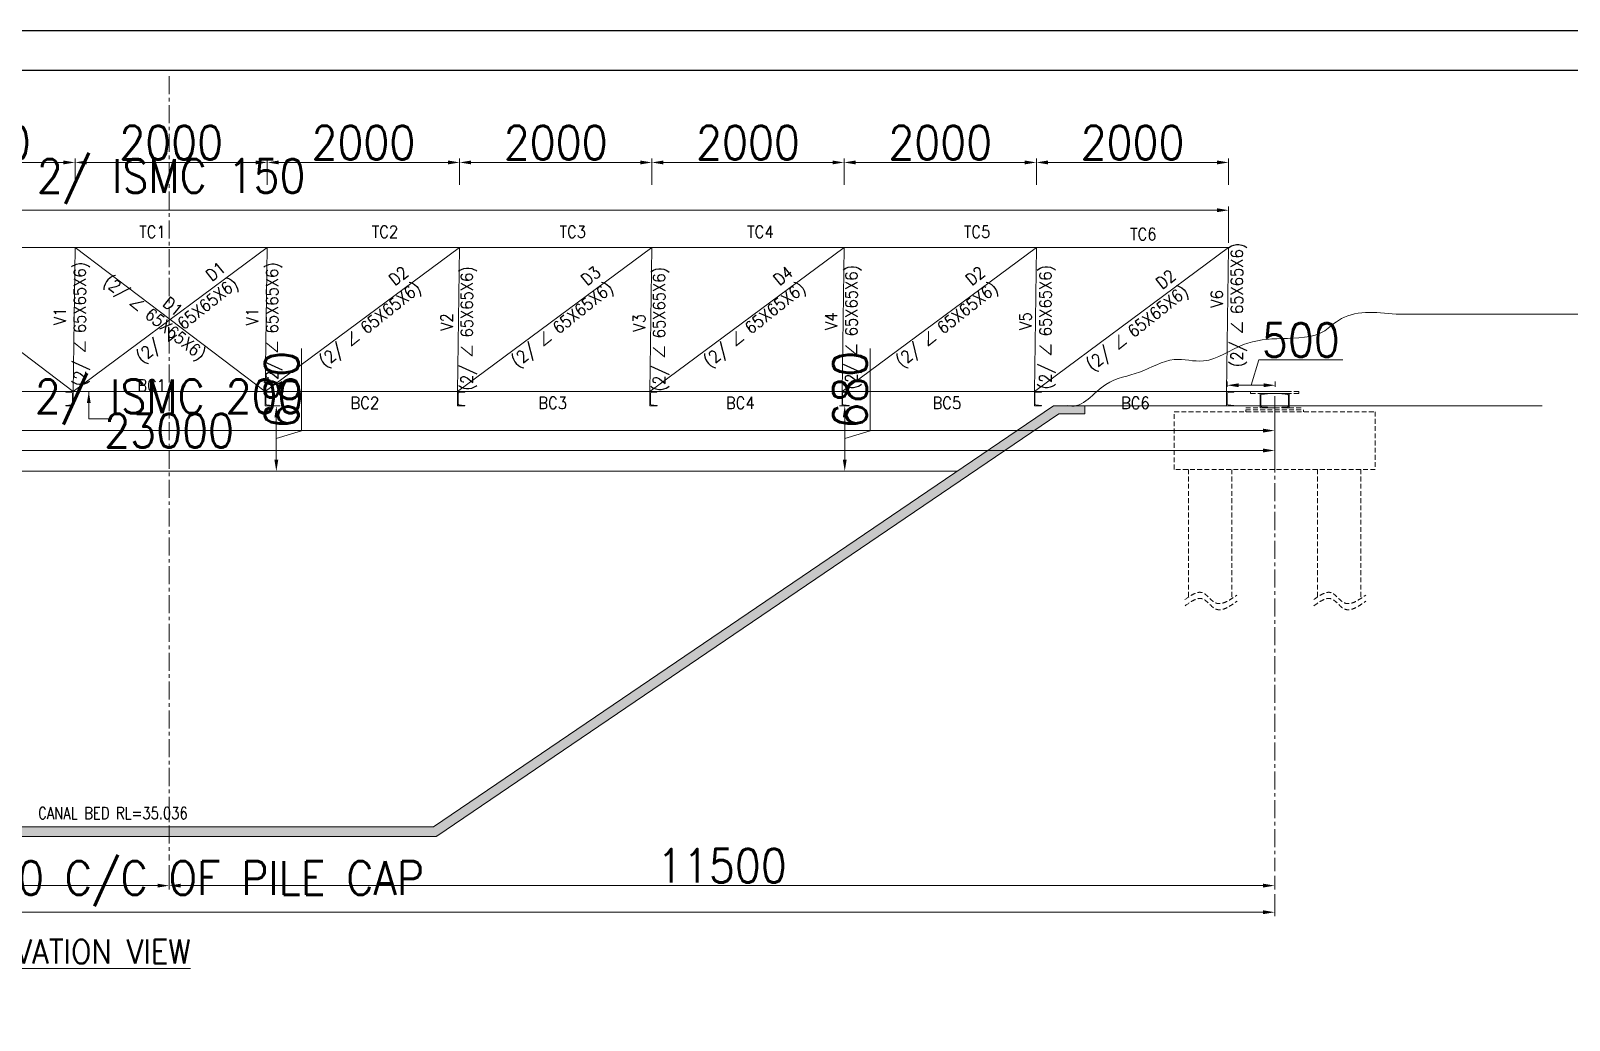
# Model space of a CAD drawing. Header units: millimetres. Extents: x 0 to 1124626, y -157535 to 82123.
# Drawn here: x 323483 to 339486, y 21892 to 32191 of the extents above; entities that cross this region are included whole.
import ezdxf

# ---------------------------------------------------------------- set-up
doc = ezdxf.new("R2010")
doc.units = ezdxf.units.MM
doc.header["$MEASUREMENT"] = 0
doc.linetypes.add('CENTER', pattern=[2, 1.25, -0.25, 0.25, -0.25])
doc.linetypes.add('HIDDEN', pattern=[0.375, 0.25, -0.125])
for name, color, linetype, lineweight in [('CN', 253, 'Continuous', 15), ('Dim', 6, 'Continuous', 13), ('HIDE', 251, 'HIDDEN', 13), ('rSHEET', 2, 'Continuous', 30), ('STR. STEEL', 25, 'Continuous', 18), ('Text', 7, 'Continuous', 15), ('TITLE TEXT', 50, 'Continuous', 18)]:
    doc.layers.add(name, color=color, linetype=linetype, lineweight=lineweight)
doc.styles.add('style1', font='romans.shx', dxfattribs={"width": 0.9, "height": 300})
doc.dimstyles.new('8.0 DIM-1', dxfattribs={"dimscale": 40, "dimtxt": 125, "dimasz": 3, "dimexe": 1, "dimexo": 1.2, "dimgap": 0.8, "dimtad": 1, "dimdec": 0, "dimlfac": 0.125, "dimzin": 1, "dimdsep": 46, "dimtxsty": 'style1', "dimcen": 2, "dimclrd": 8, "dimclre": 8, "dimclrt": 7, "dimadec": 0, "dimazin": 0, "dimtfac": 1, "dimtdec": 0, "dimtofl": 0, "dimtmove": 1, "dimatfit": 3, "dimfxl": 1, "dimtolj": 1, "dimtzin": 0, "dimlwd": 9, "dimlwe": 9, "dimarcsym": 1})
doc.dimstyles.new('Copy of DIM-1', dxfattribs={"dimscale": 40, "dimtxt": 125, "dimasz": 3, "dimexe": 1, "dimexo": 1.2, "dimgap": 0.8, "dimtad": 1, "dimdec": 0, "dimzin": 1, "dimdsep": 46, "dimtxsty": 'style1', "dimcen": 2, "dimclrd": 8, "dimclre": 8, "dimclrt": 7, "dimadec": 0, "dimazin": 0, "dimtfac": 1, "dimtdec": 0, "dimtofl": 0, "dimtmove": 1, "dimatfit": 3, "dimfxl": 1, "dimtolj": 1, "dimtzin": 0, "dimlwd": 9, "dimlwe": 9, "dimarcsym": 1})

# ---------------------------------------------------------------- blocks, each defined once
blk = doc.blocks.new('*D497')
at = {"layer": 'DEFPOINTS', "color": 0, "ltscale": 20, "transparency": 16777216}
for p in [(313943, 30323), (313943, 29964), (335943, 29936)]:
    blk.add_point(p, dxfattribs=at)
at = {"layer": 'Dim', "color": 8, "lineweight": 9, "ltscale": 20, "transparency": 16777216}
for p, q in [((313943, 30012), (313943, 30363)), ((335823, 30323), (314063, 30323)), ((335943, 29984), (335943, 30363))]:
    blk.add_line(p, q, dxfattribs=at)
at = {"layer": 'Dim', "color": 8, "ltscale": 20, "transparency": 16777216}
for points in [[(314063, 30343), (314063, 30303), (313943, 30323)], [(335823, 30303), (335823, 30343), (335943, 30323)]]:
    blk.add_solid(points, dxfattribs=at)
at = {"layer": 'Dim', "color": 7, "ltscale": 20, "transparency": 16777216, "insert": (324943, 30621), "char_height": 350, "attachment_point": 5, "style": 'style1'}
blk.add_mtext('\\A1;2/ ISMC 150', dxfattribs=at)
blk = doc.blocks.new('*D498')
at = {"layer": 'DEFPOINTS', "color": 0, "ltscale": 20, "transparency": 16777216}
for p in [(313422, 28436), (336422, 28436), (336422, 28029)]:
    blk.add_point(p, dxfattribs=at)
at = {"layer": 'Dim', "color": 8, "lineweight": 9, "ltscale": 20, "transparency": 16777216}
for p, q in [((313422, 28388), (313422, 27989)), ((336422, 28388), (336422, 27989)), ((313542, 28029), (336302, 28029))]:
    blk.add_line(p, q, dxfattribs=at)
at = {"layer": 'Dim', "color": 8, "ltscale": 20, "transparency": 16777216}
for points in [[(313542, 28049), (313542, 28009), (313422, 28029)], [(336302, 28009), (336302, 28049), (336422, 28029)]]:
    blk.add_solid(points, dxfattribs=at)
at = {"layer": 'Dim', "color": 7, "ltscale": 20, "transparency": 16777216, "insert": (324922, 28327), "char_height": 350, "attachment_point": 5, "style": 'style1'}
blk.add_mtext('\\A1;2/ ISMC 200', dxfattribs=at)
blk = doc.blocks.new('*D502')
at = {"layer": 'DEFPOINTS', "color": 0, "ltscale": 20, "transparency": 16777216}
for p in [(323943, 30820), (321943, 30540), (323943, 30540)]:
    blk.add_point(p, dxfattribs=at)
at = {"layer": 'Dim', "color": 8, "lineweight": 9, "ltscale": 20, "transparency": 16777216}
for p, q in [((321943, 30588), (321943, 30860)), ((322063, 30820), (323823, 30820)), ((323943, 30588), (323943, 30860))]:
    blk.add_line(p, q, dxfattribs=at)
at = {"layer": 'Dim', "color": 8, "ltscale": 20, "transparency": 16777216}
for points in [[(322063, 30840), (322063, 30800), (321943, 30820)], [(323823, 30800), (323823, 30840), (323943, 30820)]]:
    blk.add_solid(points, dxfattribs=at)
at = {"layer": 'Dim', "color": 7, "ltscale": 20, "transparency": 16777216, "insert": (322943, 31027), "char_height": 350, "attachment_point": 5, "style": 'style1'}
blk.add_mtext('\\A1;2000', dxfattribs=at)
blk = doc.blocks.new('*D503')
at = {"layer": 'DEFPOINTS', "color": 0, "ltscale": 20, "transparency": 16777216}
for p in [(325943, 30820), (323943, 30540), (325943, 30540)]:
    blk.add_point(p, dxfattribs=at)
at = {"layer": 'Dim', "color": 8, "lineweight": 9, "ltscale": 20, "transparency": 16777216}
for p, q in [((323943, 30588), (323943, 30860)), ((324063, 30820), (325823, 30820)), ((325943, 30588), (325943, 30860))]:
    blk.add_line(p, q, dxfattribs=at)
at = {"layer": 'Dim', "color": 8, "ltscale": 20, "transparency": 16777216}
for points in [[(324063, 30840), (324063, 30800), (323943, 30820)], [(325823, 30800), (325823, 30840), (325943, 30820)]]:
    blk.add_solid(points, dxfattribs=at)
at = {"layer": 'Dim', "color": 7, "ltscale": 20, "transparency": 16777216, "insert": (324943, 31027), "char_height": 350, "attachment_point": 5, "style": 'style1'}
blk.add_mtext('\\A1;2000', dxfattribs=at)
blk = doc.blocks.new('*D504')
at = {"layer": 'DEFPOINTS', "color": 0, "ltscale": 20, "transparency": 16777216}
for p in [(327943, 30820), (325943, 30540), (327943, 30540)]:
    blk.add_point(p, dxfattribs=at)
at = {"layer": 'Dim', "color": 8, "lineweight": 9, "ltscale": 20, "transparency": 16777216}
for p, q in [((325943, 30588), (325943, 30860)), ((326063, 30820), (327823, 30820)), ((327943, 30588), (327943, 30860))]:
    blk.add_line(p, q, dxfattribs=at)
at = {"layer": 'Dim', "color": 8, "ltscale": 20, "transparency": 16777216}
for points in [[(326063, 30840), (326063, 30800), (325943, 30820)], [(327823, 30800), (327823, 30840), (327943, 30820)]]:
    blk.add_solid(points, dxfattribs=at)
at = {"layer": 'Dim', "color": 7, "ltscale": 20, "transparency": 16777216, "insert": (326943, 31027), "char_height": 350, "attachment_point": 5, "style": 'style1'}
blk.add_mtext('\\A1;2000', dxfattribs=at)
blk = doc.blocks.new('*D505')
at = {"layer": 'DEFPOINTS', "color": 0, "ltscale": 20, "transparency": 16777216}
for p in [(329943, 30820), (327943, 30540), (329943, 30540)]:
    blk.add_point(p, dxfattribs=at)
at = {"layer": 'Dim', "color": 8, "lineweight": 9, "ltscale": 20, "transparency": 16777216}
for p, q in [((327943, 30588), (327943, 30860)), ((328063, 30820), (329823, 30820)), ((329943, 30588), (329943, 30860))]:
    blk.add_line(p, q, dxfattribs=at)
at = {"layer": 'Dim', "color": 8, "ltscale": 20, "transparency": 16777216}
for points in [[(328063, 30840), (328063, 30800), (327943, 30820)], [(329823, 30800), (329823, 30840), (329943, 30820)]]:
    blk.add_solid(points, dxfattribs=at)
at = {"layer": 'Dim', "color": 7, "ltscale": 20, "transparency": 16777216, "insert": (328943, 31027), "char_height": 350, "attachment_point": 5, "style": 'style1'}
blk.add_mtext('\\A1;2000', dxfattribs=at)
blk = doc.blocks.new('*D506')
at = {"layer": 'DEFPOINTS', "color": 0, "ltscale": 20, "transparency": 16777216}
for p in [(331943, 30820), (329943, 30540), (331943, 30540)]:
    blk.add_point(p, dxfattribs=at)
at = {"layer": 'Dim', "color": 8, "lineweight": 9, "ltscale": 20, "transparency": 16777216}
for p, q in [((329943, 30588), (329943, 30860)), ((330063, 30820), (331823, 30820)), ((331943, 30588), (331943, 30860))]:
    blk.add_line(p, q, dxfattribs=at)
at = {"layer": 'Dim', "color": 8, "ltscale": 20, "transparency": 16777216}
for points in [[(330063, 30840), (330063, 30800), (329943, 30820)], [(331823, 30800), (331823, 30840), (331943, 30820)]]:
    blk.add_solid(points, dxfattribs=at)
at = {"layer": 'Dim', "color": 7, "ltscale": 20, "transparency": 16777216, "insert": (330943, 31027), "char_height": 350, "attachment_point": 5, "style": 'style1'}
blk.add_mtext('\\A1;2000', dxfattribs=at)
blk = doc.blocks.new('*D507')
at = {"layer": 'DEFPOINTS', "color": 0, "ltscale": 20, "transparency": 16777216}
for p in [(333943, 30820), (331943, 30540), (333943, 30540)]:
    blk.add_point(p, dxfattribs=at)
at = {"layer": 'Dim', "color": 8, "lineweight": 9, "ltscale": 20, "transparency": 16777216}
for p, q in [((331943, 30588), (331943, 30860)), ((332063, 30820), (333823, 30820)), ((333943, 30588), (333943, 30860))]:
    blk.add_line(p, q, dxfattribs=at)
at = {"layer": 'Dim', "color": 8, "ltscale": 20, "transparency": 16777216}
for points in [[(332063, 30840), (332063, 30800), (331943, 30820)], [(333823, 30800), (333823, 30840), (333943, 30820)]]:
    blk.add_solid(points, dxfattribs=at)
at = {"layer": 'Dim', "color": 7, "ltscale": 20, "transparency": 16777216, "insert": (332943, 31027), "char_height": 350, "attachment_point": 5, "style": 'style1'}
blk.add_mtext('\\A1;2000', dxfattribs=at)
blk = doc.blocks.new('*D508')
at = {"layer": 'DEFPOINTS', "color": 0, "ltscale": 20, "transparency": 16777216}
for p in [(336422, 28193), (313422, 28069), (336422, 27822)]:
    blk.add_point(p, dxfattribs=at)
at = {"layer": 'Dim', "color": 8, "lineweight": 9, "ltscale": 20, "transparency": 16777216}
for p, q in [((313422, 28021), (313422, 27782)), ((336422, 28145), (336422, 27782)), ((313542, 27822), (336302, 27822))]:
    blk.add_line(p, q, dxfattribs=at)
at = {"layer": 'Dim', "color": 8, "ltscale": 20, "transparency": 16777216}
for points in [[(313542, 27842), (313542, 27802), (313422, 27822)], [(336302, 27802), (336302, 27842), (336422, 27822)]]:
    blk.add_solid(points, dxfattribs=at)
at = {"layer": 'Dim', "color": 7, "ltscale": 20, "transparency": 16777216, "insert": (324922, 28029), "char_height": 350, "attachment_point": 5, "style": 'style1'}
blk.add_mtext('\\A1;23000', dxfattribs=at)
blk = doc.blocks.new('*D510')
at = {"layer": 'DEFPOINTS', "color": 0, "ltscale": 20, "transparency": 16777216}
for p in [(335943, 30820), (333943, 30540), (335943, 30540)]:
    blk.add_point(p, dxfattribs=at)
at = {"layer": 'Dim', "color": 8, "lineweight": 9, "ltscale": 20, "transparency": 16777216}
for p, q in [((333943, 30588), (333943, 30860)), ((334063, 30820), (335823, 30820)), ((335943, 30588), (335943, 30860))]:
    blk.add_line(p, q, dxfattribs=at)
at = {"layer": 'Dim', "color": 8, "ltscale": 20, "transparency": 16777216}
for points in [[(334063, 30840), (334063, 30800), (333943, 30820)], [(335823, 30800), (335823, 30840), (335943, 30820)]]:
    blk.add_solid(points, dxfattribs=at)
at = {"layer": 'Dim', "color": 7, "ltscale": 20, "transparency": 16777216, "insert": (334943, 31027), "char_height": 350, "attachment_point": 5, "style": 'style1'}
blk.add_mtext('\\A1;2000', dxfattribs=at)
blk = doc.blocks.new('*D514')
at = {"layer": 'DEFPOINTS', "color": 0, "ltscale": 20, "transparency": 16777216}
for p in [(335928, 28501), (335928, 28436), (336428, 28436)]:
    blk.add_point(p, dxfattribs=at)
at = {"layer": 'Dim', "color": 8, "lineweight": 9, "ltscale": 20, "transparency": 16777216}
for p, q in [((336257, 28764), (336178, 28501)), ((337130, 28764), (336257, 28764)), ((335928, 28484), (335928, 28541)), ((336308, 28501), (336048, 28501)), ((336428, 28484), (336428, 28541))]:
    blk.add_line(p, q, dxfattribs=at)
at = {"layer": 'Dim', "color": 8, "ltscale": 20, "transparency": 16777216}
for points in [[(336048, 28521), (336048, 28481), (335928, 28501)], [(336308, 28481), (336308, 28521), (336428, 28501)]]:
    blk.add_solid(points, dxfattribs=at)
at = {"layer": 'Dim', "color": 7, "ltscale": 20, "transparency": 16777216, "insert": (336694, 28971), "char_height": 350, "attachment_point": 5, "style": 'style1'}
blk.add_mtext('\\A1;500', dxfattribs=at)
blk = doc.blocks.new('*D599')
at = {"layer": 'DEFPOINTS', "color": 0, "ltscale": 20, "transparency": 16777216}
for p in [(324922, 23555), (313422, 23443), (324922, 23293)]:
    blk.add_point(p, dxfattribs=at)
at = {"layer": 'Dim', "color": 8, "lineweight": 9, "ltscale": 20, "transparency": 16777216}
for p, q in [((313422, 23395), (313422, 23253)), ((324922, 23507), (324922, 23253)), ((313542, 23293), (324802, 23293))]:
    blk.add_line(p, q, dxfattribs=at)
at = {"layer": 'Dim', "color": 8, "ltscale": 20, "transparency": 16777216}
for points in [[(313542, 23313), (313542, 23273), (313422, 23293)], [(324802, 23273), (324802, 23313), (324922, 23293)]]:
    blk.add_solid(points, dxfattribs=at)
at = {"layer": 'Dim', "color": 7, "ltscale": 20, "transparency": 16777216, "insert": (319172, 23500), "char_height": 350, "attachment_point": 5, "style": 'style1'}
blk.add_mtext('\\A1;11500', dxfattribs=at)
blk = doc.blocks.new('*D600')
at = {"layer": 'DEFPOINTS', "color": 0, "ltscale": 20, "transparency": 16777216}
for p in [(324922, 23555), (336422, 23443), (324922, 23293)]:
    blk.add_point(p, dxfattribs=at)
at = {"layer": 'Dim', "color": 8, "lineweight": 9, "ltscale": 20, "transparency": 16777216}
for p, q in [((324922, 23507), (324922, 23253)), ((336422, 23395), (336422, 23253)), ((336302, 23293), (325042, 23293))]:
    blk.add_line(p, q, dxfattribs=at)
at = {"layer": 'Dim', "color": 8, "ltscale": 20, "transparency": 16777216}
for points in [[(325042, 23313), (325042, 23273), (324922, 23293)], [(336302, 23273), (336302, 23313), (336422, 23293)]]:
    blk.add_solid(points, dxfattribs=at)
at = {"layer": 'Dim', "color": 7, "ltscale": 20, "transparency": 16777216, "insert": (330672, 23500), "char_height": 350, "attachment_point": 5, "style": 'style1'}
blk.add_mtext('\\A1;11500', dxfattribs=at)
blk = doc.blocks.new('*D601')
at = {"layer": 'DEFPOINTS', "color": 0, "ltscale": 20, "transparency": 16777216}
for p in [(313422, 23253), (336422, 23253), (336422, 23016)]:
    blk.add_point(p, dxfattribs=at)
at = {"layer": 'Dim', "color": 8, "lineweight": 9, "ltscale": 20, "transparency": 16777216}
for p, q in [((313422, 23205), (313422, 22976)), ((336422, 23205), (336422, 22976)), ((313542, 23016), (336302, 23016))]:
    blk.add_line(p, q, dxfattribs=at)
at = {"layer": 'Dim', "color": 8, "ltscale": 20, "transparency": 16777216}
for points in [[(313542, 23036), (313542, 22996), (313422, 23016)], [(336302, 22996), (336302, 23036), (336422, 23016)]]:
    blk.add_solid(points, dxfattribs=at)
at = {"layer": 'Dim', "color": 7, "ltscale": 20, "transparency": 16777216, "insert": (324922, 23314), "char_height": 350, "attachment_point": 5, "style": 'style1'}
blk.add_mtext('\\A1;23000 C/C OF PILE CAP', dxfattribs=at)
blk = doc.blocks.new('*D551')
at = {"layer": 'DEFPOINTS', "color": 0, "ltscale": 20, "transparency": 16777216}
for p in [(325935, 28286), (325935, 27606), (326037, 27606)]:
    blk.add_point(p, dxfattribs=at)
at = {"layer": 'Dim', "color": 8, "lineweight": 9, "ltscale": 20, "transparency": 16777216}
for p, q in [((326300, 28883), (326300, 28025)), ((325983, 28286), (326077, 28286)), ((326037, 28166), (326037, 27726)), ((326300, 28025), (326037, 27946)), ((325983, 27606), (326077, 27606))]:
    blk.add_line(p, q, dxfattribs=at)
at = {"layer": 'Dim', "color": 8, "ltscale": 20, "transparency": 16777216}
for points in [[(326057, 28166), (326017, 28166), (326037, 28286)], [(326017, 27726), (326057, 27726), (326037, 27606)]]:
    blk.add_solid(points, dxfattribs=at)
at = {"layer": 'Dim', "color": 7, "ltscale": 20, "transparency": 16777216, "insert": (326093, 28454), "char_height": 350, "attachment_point": 5, "rotation": 90, "style": 'style1'}
blk.add_mtext('\\A1;680', dxfattribs=at)
blk = doc.blocks.new('*D552')
at = {"layer": 'DEFPOINTS', "color": 0, "ltscale": 20, "transparency": 16777216}
for p in [(331849, 28286), (331849, 27606), (331950, 27606)]:
    blk.add_point(p, dxfattribs=at)
at = {"layer": 'Dim', "color": 8, "lineweight": 9, "ltscale": 20, "transparency": 16777216}
for p, q in [((332213, 28883), (332213, 28025)), ((331897, 28286), (331990, 28286)), ((331950, 28166), (331950, 27726)), ((332213, 28025), (331950, 27946)), ((331897, 27606), (331990, 27606))]:
    blk.add_line(p, q, dxfattribs=at)
at = {"layer": 'Dim', "color": 8, "ltscale": 20, "transparency": 16777216}
for points in [[(331970, 28166), (331930, 28166), (331950, 28286)], [(331930, 27726), (331970, 27726), (331950, 27606)]]:
    blk.add_solid(points, dxfattribs=at)
at = {"layer": 'Dim', "color": 7, "ltscale": 20, "transparency": 16777216, "insert": (332006, 28454), "char_height": 350, "attachment_point": 5, "rotation": 90, "style": 'style1'}
blk.add_mtext('\\A1;680', dxfattribs=at)

msp = doc.modelspace()

# ---------------------------------------------------------------- hatches: boundary and pattern name
at = {"layer": 'Dim', "ltscale": 20}
h = msp.add_hatch(dxfattribs=at)
h.set_pattern_fill('AR-CONC', color=256, scale=50)
h.set_pattern_definition([(50, (169089.5, -2871.46), (358.6301, -31.37607), [37.5, -412.5]), (355, (169089.5, -2871.46), (-69.3757, 376.0961), [30, -330]), (100.45144, (169119.37, -2874.07), (289.2544, 344.72), [31.8701, -350.57106]), (46.1842, (169089.5, -2771.46), (533.6207, -82.7596), [56.25, -618.75]), (96.63564, (169133.95, -2778.36), (467.331, 487.0593), [47.8052, -525.8569]), (351.18416, (169089.5, -2771.46), (467.331, 487.0593), [45, -495]), (21, (169139.5, -2796.46), (298.45353, -201.30945), [37.5, -412.5]), (326, (169139.5, -2796.46), (121.6577, 362.575), [30, -330]), (71.45144, (169164.36, -2813.23), (420.1112, 161.2656), [31.8701, -350.57106]), (37.5, (169089.49, -2871.46), (6.07993, 166.44693), [0, -326, 0, -335, 0, -331.25]), (7.5, (169089.49, -2871.46), (131.53477, 197.20586), [0, -191, 0, -318.5, 0, -126.25]), (327.5, (168977.99, -2871.46), (266.91122, -11.27744), [0, -125, 0, -390, 0, -517.5]), (317.5, (168927.99, -2871.46), (291.5931, 50.0525), [0, -162.5, 0, -259, 0, -367.5])])
h.paths.add_polyline_path([(316723.5586, 27605.9832), (316545.5541, 27605.9832), (322138.9011, 23807.7103, 0.1502506476), (322144.5189, 23805.9832), (324922.1887, 23805.9832), (324922.1887, 23905.9832), (322172.1887, 23905.9832)])
edge = h.paths.add_edge_path()
edge.add_line((315722.1887, 28285.9832), (315559.0305, 28285.9832))
edge.add_spline(control_points=[(315559.0305, 28285.9832), (315537.859, 28282.0282), (315517.4318, 28282.3282), (315497.5712, 28285.9832)], knot_values=[3526.4432246046, 3526.4432246046, 3526.4432246046, 3526.4432246046, 3592.0427705407, 3592.0427705407, 3592.0427705407, 3592.0427705407], degree=3, periodic=0)
edge.add_line((315497.5712, 28285.9832), (315395.8724, 28285.9832))
edge.add_line((315395.8724, 28285.9832), (315395.8724, 28203.2547))
edge.add_line((315395.8724, 28203.2547), (315666.0103, 28203.2547))
edge.add_line((315666.0103, 28203.2547), (316545.5541, 27605.9832))
edge.add_line((316545.5541, 27605.9832), (316723.5586, 27605.9832))
edge.add_line((316723.5586, 27605.9832), (315722.1887, 28285.9832))
edge = h.paths.add_edge_path()
edge.add_line((334178.3671, 28203.2547), (334448.505, 28203.2547))
edge.add_line((334448.505, 28203.2547), (334448.505, 28285.9832))
edge.add_line((334448.505, 28285.9832), (334346.8063, 28285.9832))
edge.add_spline(control_points=[(334346.8063, 28285.9832), (334326.9456, 28282.3282), (334306.5184, 28282.0282), (334285.3469, 28285.9832)], knot_values=[3526.4432246046, 3526.4432246046, 3526.4432246046, 3526.4432246046, 3592.0427705407, 3592.0427705407, 3592.0427705407, 3592.0427705407], degree=3, periodic=0)
edge.add_line((334285.3469, 28285.9832), (334122.1887, 28285.9832))
edge.add_line((334122.1887, 28285.9832), (327672.1887, 23905.9832))
edge.add_line((327672.1887, 23905.9832), (324922.1887, 23905.9832))
edge.add_line((324922.1887, 23905.9832), (324922.1887, 23805.9832))
edge.add_line((324922.1887, 23805.9832), (327699.8585, 23805.9832))
edge.add_arc((327699.8585, 23815.9832), 10, 270, 304.17924052)
edge.add_line((327705.4763, 23807.7103), (334178.3671, 28203.2547))

# ---------------------------------------------------------------- linework, layer by layer
at = {"layer": 'CN', "color": 252, "linetype": 'CENTER', "ltscale": 150, "true_color": 0x939598}
for p, q in [((324922.1887, 31717.4179), (324922.1887, 23554.6884)), ((336422.1887, 27781.8514), (336422.1887, 23442.9382))]:
    msp.add_line(p, q, dxfattribs=at)
at = {"layer": 'CN', "linetype": 'Continuous', "ltscale": 5}
msp.add_line((313942.8856, 29936.3402), (335942.8856, 29936.3402), dxfattribs=at)
at = {"layer": 'CN', "ltscale": 20}
for p, q in [((321942.8856, 29936.3402), (323922.1887, 28435.9832)), ((323942.8856, 29936.3402), (323922.1887, 28435.9832)), ((325942.8856, 29936.3402), (323922.1887, 28435.9832)), ((323942.8856, 29936.3402), (325922.1887, 28435.9832)), ((325942.8856, 29936.3402), (325922.1887, 28435.9832)), ((327942.8856, 29936.3402), (325922.1887, 28435.9832)), ((327942.8856, 29936.3402), (327922.1887, 28435.9832)), ((329942.8856, 29936.3402), (327922.1887, 28435.9832)), ((329942.8856, 29936.3402), (329922.1887, 28435.9832)), ((331942.8856, 29936.3402), (329922.1887, 28435.9832)), ((331942.8856, 29936.3402), (331922.1887, 28435.9832)), ((333942.8856, 29936.3402), (331922.1887, 28435.9832)), ((333942.8856, 29936.3402), (333922.1887, 28435.9832)), ((335942.8856, 29936.3402), (333922.1887, 28435.9832)), ((335942.8856, 29936.3402), (335922.1887, 28435.9832)), ((313272.1887, 28435.9832), (333922.1887, 28435.9832)), ((317922.1887, 28435.9832), (336572.1887, 28435.9832))]:
    msp.add_line(p, q, dxfattribs=at)
at = {"layer": 'Dim', "ltscale": 20}
for p, q in [((340684.7869, 29240.9832), (337685.8469, 29240.9832)), ((336272.1887, 28415.9832), (336572.1887, 28415.9832)), ((336372.1887, 28435.9832), (336472.1887, 28435.9832)), ((336372.1887, 28435.9832), (336472.1887, 28435.9832)), ((336372.1887, 28415.9832), (336472.1887, 28415.9832)), ((327672.1887, 23905.9832), (334122.1887, 28285.9832)), ((327705.4763, 23807.7103), (334178.3671, 28203.2547)), ((334122.1887, 28285.9832), (339205.2071, 28285.9832)), ((334178.3671, 28203.2547), (334448.505, 28203.2547)), ((334448.505, 28285.9832), (334448.505, 28203.2547)), ((336372.1887, 28265.9832), (336472.1887, 28265.9832)), ((322172.1887, 23905.9832), (327672.1887, 23905.9832)), ((322144.5189, 23805.9832), (327699.8585, 23805.9832))]:
    msp.add_line(p, q, dxfattribs=at)
at = {"layer": 'Dim', "color": 4, "ltscale": 20}
msp.add_line((316723.5586, 27605.9832), (333120.8188, 27605.9832), dxfattribs=at)
at = {"layer": 'Dim', "ltscale": 20}
msp.add_arc((327699.8585, 23815.9832), 10, 270, 304.17924052, dxfattribs=at)
msp.add_spline([(337685.8469, 29240.9832), (337084.8857, 29175.0951), (336943.2081, 29068.9414), (336496.9254, 28987.5568), (336096.6874, 28923.8645), (335682.2817, 28754.0184), (335377.6765, 28768.1723), (335016.3995, 28637.2494), (334665.7482, 28509.8647), (334285.3469, 28285.9832), (334265.5102, 28290.4802)], degree=3, dxfattribs=at)
at = {"layer": 'HIDE', "linetype": 'HIDDEN', "ltscale": 200}
for p, q in [((336122.1887, 28266.7508), (336722.1887, 28266.7508)), ((336122.1887, 28245.9832), (336722.1887, 28245.9832)), ((336122.1887, 28245.9832), (336122.1887, 28225.2155)), ((336722.1887, 28245.9832), (336722.1887, 28225.2155)), ((335527.1887, 27625.2155), (335527.1887, 26294.4831)), ((335977.1887, 27625.2155), (335977.1887, 26294.4831)), ((336867.1887, 27625.2155), (336867.1887, 26294.4831)), ((337317.1887, 27625.2155), (337317.1887, 26294.4831))]:
    msp.add_line(p, q, dxfattribs=at)
for points in [[(336172.1887, 28436.7508), (336672.1887, 28436.7508), (336672.1887, 28415.9832), (336172.1887, 28415.9832)], [(337467.1887, 28225.2155), (337467.1887, 27625.2155), (335377.1887, 27625.2155), (335377.1887, 28225.2155)]]:
    msp.add_lwpolyline(points, close=True, dxfattribs=at)
for points in [[(335489.1118, 26270.6152), (335671.5347, 26341.2715), (335805.0537, 26236.786), (336029.014, 26316.8755)], [(335490.6758, 26206.5561), (335673.0986, 26277.2124), (335806.6176, 26172.727), (336030.5779, 26252.8164)], [(336829.1118, 26270.6152), (337011.5347, 26341.2715), (337145.0537, 26236.786), (337369.014, 26316.8755)], [(336830.6758, 26206.5561), (337013.0986, 26277.2124), (337146.6176, 26172.727), (337370.5779, 26252.8164)]]:
    msp.add_spline(points, degree=3, dxfattribs=at)
at = {"layer": 'rSHEET'}
msp.add_lwpolyline([(307916.297, 1320.8501), (351575.1396, 1320.8501), (351575.1396, 32190.7703), (307916.297, 32190.7703)], close=True, dxfattribs=at)
msp.add_lwpolyline([(308643.9444, 1735.869), (350847.4923, 1735.869, 0.4142135624), (351159.3411, 2047.7179), (351159.3411, 31463.9026, 0.4142135624), (350847.4923, 31775.7515), (308643.9444, 31775.7515, 0.4142135624), (308332.0955, 31463.9026), (308332.0955, 2047.7179, 0.4142135624)], format="xyb", close=True, dxfattribs=at)
at = {"layer": 'STR. STEEL', "ltscale": 20}
for points in [[(323922.1887, 28285.9832), (323847.1887, 28285.9832), (323847.1887, 28289.1803, -0.383864035), (323849.3378, 28291.5672), (323907.534, 28297.6839, 0.383864035), (323916.4887, 28307.6291), (323916.4887, 28414.3372, 0.383864035), (323907.534, 28424.2825), (323849.3378, 28430.3991, -0.383864035), (323847.1887, 28432.786), (323847.1887, 28435.9832), (323922.1887, 28435.9832)], [(325922.1887, 28285.9832), (325997.1887, 28285.9832), (325997.1887, 28289.1803, 0.383864035), (325995.0396, 28291.5672), (325936.8434, 28297.6839, -0.383864035), (325927.8887, 28307.6291), (325927.8887, 28414.3372, -0.383864035), (325936.8434, 28424.2825), (325995.0396, 28430.3991, 0.383864035), (325997.1887, 28432.786), (325997.1887, 28435.9832), (325922.1887, 28435.9832)], [(327922.1887, 28285.9832), (327997.1887, 28285.9832), (327997.1887, 28289.1803, 0.383864035), (327995.0396, 28291.5672), (327936.8434, 28297.6839, -0.383864035), (327927.8887, 28307.6291), (327927.8887, 28414.3372, -0.383864035), (327936.8434, 28424.2825), (327995.0396, 28430.3991, 0.383864035), (327997.1887, 28432.786), (327997.1887, 28435.9832), (327922.1887, 28435.9832)], [(329922.1887, 28285.9832), (329997.1887, 28285.9832), (329997.1887, 28289.1803, 0.383864035), (329995.0396, 28291.5672), (329936.8434, 28297.6839, -0.383864035), (329927.8887, 28307.6291), (329927.8887, 28414.3372, -0.383864035), (329936.8434, 28424.2825), (329995.0396, 28430.3991, 0.383864035), (329997.1887, 28432.786), (329997.1887, 28435.9832), (329922.1887, 28435.9832)], [(331922.1887, 28285.9832), (331997.1887, 28285.9832), (331997.1887, 28289.1803, 0.383864035), (331995.0396, 28291.5672), (331936.8434, 28297.6839, -0.383864035), (331927.8887, 28307.6291), (331927.8887, 28414.3372, -0.383864035), (331936.8434, 28424.2825), (331995.0396, 28430.3991, 0.383864035), (331997.1887, 28432.786), (331997.1887, 28435.9832), (331922.1887, 28435.9832)], [(333922.1887, 28285.9832), (333997.1887, 28285.9832), (333997.1887, 28289.1803, 0.383864035), (333995.0396, 28291.5672), (333936.8434, 28297.6839, -0.383864035), (333927.8887, 28307.6291), (333927.8887, 28414.3372, -0.383864035), (333936.8434, 28424.2825), (333995.0396, 28430.3991, 0.383864035), (333997.1887, 28432.786), (333997.1887, 28435.9832), (333922.1887, 28435.9832)], [(335922.1887, 28285.9832), (335997.1887, 28285.9832), (335997.1887, 28289.1803, 0.383864035), (335995.0396, 28291.5672), (335936.8434, 28297.6839, -0.383864035), (335927.8887, 28307.6291), (335927.8887, 28414.3372, -0.383864035), (335936.8434, 28424.2825), (335995.0396, 28430.3991, 0.383864035), (335997.1887, 28432.786), (335997.1887, 28435.9832), (335922.1887, 28435.9832)], [(336272.1887, 28265.9832), (336347.1887, 28265.9832), (336347.1887, 28269.1803, 0.383864035), (336345.0396, 28271.5672), (336286.8434, 28277.6839, -0.383864035), (336277.8887, 28287.6291), (336277.8887, 28394.3372, -0.383864035), (336286.8434, 28404.2825), (336345.0396, 28410.3991, 0.383864035), (336347.1887, 28412.786), (336347.1887, 28415.9832), (336272.1887, 28415.9832)], [(336572.1887, 28265.9832), (336497.1887, 28265.9832), (336497.1887, 28269.1803, -0.383864035), (336499.3378, 28271.5672), (336557.534, 28277.6839, 0.383864035), (336566.4887, 28287.6291), (336566.4887, 28394.3372, 0.383864035), (336557.534, 28404.2825), (336499.3378, 28410.3991, -0.383864035), (336497.1887, 28412.786), (336497.1887, 28415.9832), (336572.1887, 28415.9832)]]:
    msp.add_lwpolyline(points, format="xyb", close=True, dxfattribs=at)

# ---------------------------------------------------------------- texts
at = {"layer": 'Text', "ltscale": 20, "style": 'style1', "width": 0.8}
msp.add_text('CANAL BED RL=35.036', height=125, dxfattribs=at).set_placement((323559.3027, 23985.7678))
at = {"layer": 'Text', "ltscale": 20, "char_height": 125, "width": 111.984005, "style": 'style1'}
for s, insert, attachment_point in [('TC1', (324611.0874, 30161.2255), 1), ('TC2', (327304.6881, 30161.2255), 3), ('TC3', (329258.5672, 30161.2255), 3), ('TC4', (331209.8028, 30161.2255), 3), ('TC5', (333464.1021, 30161.2255), 3), ('TC6', (335193.3294, 30137.2311), 3), ('BC1', (324590.3904, 28562.5222), 1), ('BC2', (327107.1675, 28379.324), 3), ('BC3', (329061.0465, 28379.324), 3), ('BC4', (331012.2822, 28379.324), 3), ('BC5', (333161.9427, 28379.324), 3), ('BC6', (335122.4312, 28379.324), 3)]:
    msp.add_mtext(s, dxfattribs=dict(at, insert=insert, attachment_point=attachment_point))
at = {"layer": 'Text', "ltscale": 20, "char_height": 125, "style": 'style1'}
for s, insert, width, attachment_point, rotation in [('\\pxi10.7408;V6\\P\\pi5.79088;(2/ ∠ 65X65X6)', (336133.3892, 27966.6337), 2273.07458, 7, 90), ('\\pi1361.4;V1\\P\\pi723.86;(2/ ∠ 65X65X6)', (323721.6468, 27767.8753), 2273.07458, 1, 90), ('\\pxi10.5624;D1\\P\\pi5.59088;(2/ ∠ 65X65X6)', (325442.2028, 29796.2881), 2822.717504, 3, 38.66547802), ('\\pxi10.5624;D1\\P\\pi5.59088;(2/ ∠ 65X65X6)', (323891.3429, 30257.5562), 2822.717504, 1, 321.33452198), ('\\pi1361.4,t1361.4;V1\\P\\pi723.86,tz;(2/ ∠ 65X65X6)', (325721.6468, 27764.5266), 2273.07458, 1, 90), ('\\pxi10.5624;D2\\P\\pi5.59088;(2/ ∠ 65X65X6)', (327345.3638, 29750.6554), 2822.717504, 3, 38.66547802), ('\\pi1345.3,t2845.3;V2\\P\\pi723.86,tz;(2/ ∠ 65X65X6)', (328122.7306, 27722.6695), 2273.07458, 7, 90), ('\\pxi10.5624;D3\\P\\pi5.59088;(2/ ∠ 65X65X6)', (329345.3638, 29750.6554), 2822.717504, 3, 38.66547802), ('\\pi1345.3;V3\\P\\pi723.86;(2/ ∠ 65X65X6)', (330122.7306, 27714.1495), 2273.07458, 7, 90), ('\\pxi10.5624;D4\\P\\pi5.59088;(2/ ∠ 65X65X6)', (331345.3638, 29750.6554), 2822.717504, 3, 38.66547802), ('\\pi1342.6;V4\\P\\pi723.86;(2/ ∠ 65X65X6)', (332122.7306, 27735.2136), 2273.07458, 7, 90), ('\\pxi10.5624;D2\\P\\pi5.59088;(2/ ∠ 65X65X6)', (333345.3638, 29750.6554), 2822.717504, 3, 38.66547802), ('\\pxi10.7408;V5\\P\\pi5.79088;(2/ ∠ 65X65X6)', (334142.2819, 27735.2136), 2273.07458, 7, 90), ('\\pxi10.5624;D2\\P\\pi5.59088;(2/ ∠ 65X65X6)', (335326.7254, 29715.0349), 2822.717504, 3, 38.66547802)]:
    msp.add_mtext(s, dxfattribs=dict(at, insert=insert, width=width, attachment_point=attachment_point, rotation=rotation))
at = {"layer": 'TITLE TEXT', "ltscale": 20, "insert": (322792.6254, 22731.1359), "char_height": 250, "width": 8570.669872, "attachment_point": 1, "style": 'style1'}
msp.add_mtext('{\\LELEVATION VIEW}', dxfattribs=at)

# ---------------------------------------------------------------- dimensions: what is measured, and where the dimension line sits
at = {"layer": 'Dim', "ltscale": 20}
dim = msp.add_linear_dim(base=(313943.2662, 30322.9067), p1=(335942.8856, 29936.3402), p2=(313943.2662, 29963.9243), angle=180, text='2/ ISMC 150', dimstyle='Copy of DIM-1', override={"dimtxt": 125}, dxfattribs=at)
dim.commit()
dim.dimension.update_dxf_attribs({"geometry": '*D497', "text_midpoint": (324943.0759, 30620.9067)})
for base, p1, p2, override, picture, middle in [((323942.8856, 30819.7942), (321942.8856, 30540.2803), (323942.8856, 30540.2803), {"dimtxt": 125}, '*D502', (322942.8856, 31026.7942)), ((325942.8856, 30819.7942), (323942.8856, 30540.2803), (325942.8856, 30540.2803), {"dimtxt": 125}, '*D503', (324942.8856, 31026.7942)), ((327942.8856, 30819.7942), (325942.8856, 30540.2803), (327942.8856, 30540.2803), {"dimtxt": 125}, '*D504', (326942.8856, 31026.7942)), ((329942.8856, 30819.7942), (327942.8856, 30540.2803), (329942.8856, 30540.2803), {"dimtxt": 125}, '*D505', (328942.8856, 31026.7942)), ((331942.8856, 30819.7942), (329942.8856, 30540.2803), (331942.8856, 30540.2803), {"dimtxt": 125}, '*D506', (330942.8856, 31026.7942)), ((333942.8856, 30819.7942), (331942.8856, 30540.2803), (333942.8856, 30540.2803), {"dimtxt": 125, "dimtxsty": 'style1'}, '*D507', (332942.8856, 31026.7942)), ((335942.8856, 30819.7942), (333942.8856, 30540.2803), (335942.8856, 30540.2803), {"dimtxt": 125}, '*D510', (334942.8856, 31026.7942)), ((335927.8887, 28501.2144), (336427.8887, 28435.9832), (335927.8887, 28435.9832), {"dimtxt": 125}, '*D514', (336288.7888, 28971.2144)), ((336422.1887, 27821.8514), (313422.1887, 28068.7014), (336422.1887, 28193.0548), {"dimtxt": 125}, '*D508', (324922.1887, 28028.8514))]:
    dim = msp.add_linear_dim(base=base, p1=p1, p2=p2, dimstyle='Copy of DIM-1', override=override, dxfattribs=at)
    dim.commit()
    dim.dimension.update_dxf_attribs({"geometry": picture, "text_midpoint": middle})
for base, p1, p2, text, picture, middle in [((336422.1887, 28029.1393), (313422.1887, 28435.9832), (336422.1887, 28435.9832), '2/ ISMC 200', '*D498', (324922.1887, 28327.1393)), ((336422.1887, 23016.4688), (313422.1887, 23253.4445), (336422.1887, 23253.4445), '<> C/C OF PILE CAP', '*D601', (324922.1887, 23314.4688))]:
    dim = msp.add_linear_dim(base=base, p1=p1, p2=p2, text=text, dimstyle='Copy of DIM-1', dxfattribs=at)
    dim.commit()
    dim.dimension.update_dxf_attribs({"geometry": picture, "text_midpoint": middle})
for base, p1, p2, angle, picture, middle in [((326036.6052, 27605.9832), (325935.2814, 28285.9832), (325935.2814, 27605.9832), 90, '*D551', (326092.6052, 28056.8832)), ((331949.937, 27605.9832), (331848.6133, 28285.9832), (331848.6133, 27605.9832), 90, '*D552', (332005.937, 28056.8832)), ((324922.1887, 23293.4445), (336422.1887, 23442.9382), (324922.1887, 23554.6884), 180, '*D600', (330672.1887, 23500.4445))]:
    dim = msp.add_linear_dim(base=base, p1=p1, p2=p2, angle=angle, dimstyle='Copy of DIM-1', dxfattribs=at)
    dim.commit()
    dim.dimension.update_dxf_attribs({"geometry": picture, "text_midpoint": middle})
dim = msp.add_linear_dim(base=(324922.1887, 23293.4445), p1=(313422.1887, 23442.9382), p2=(324922.1887, 23554.6884), dimstyle='Copy of DIM-1', dxfattribs=at)
dim.commit()
dim.dimension.update_dxf_attribs({"geometry": '*D599', "text_midpoint": (319172.1887, 23500.4445)})

# ---------------------------------------------------------------- leaders
msp.add_leader([(324086.1552, 28435.9832), (324086.1552, 28150.9874), (324327.376, 28150.9874)], dimstyle='8.0 DIM-1', dxfattribs=at)

doc.saveas('drawing.dxf')
